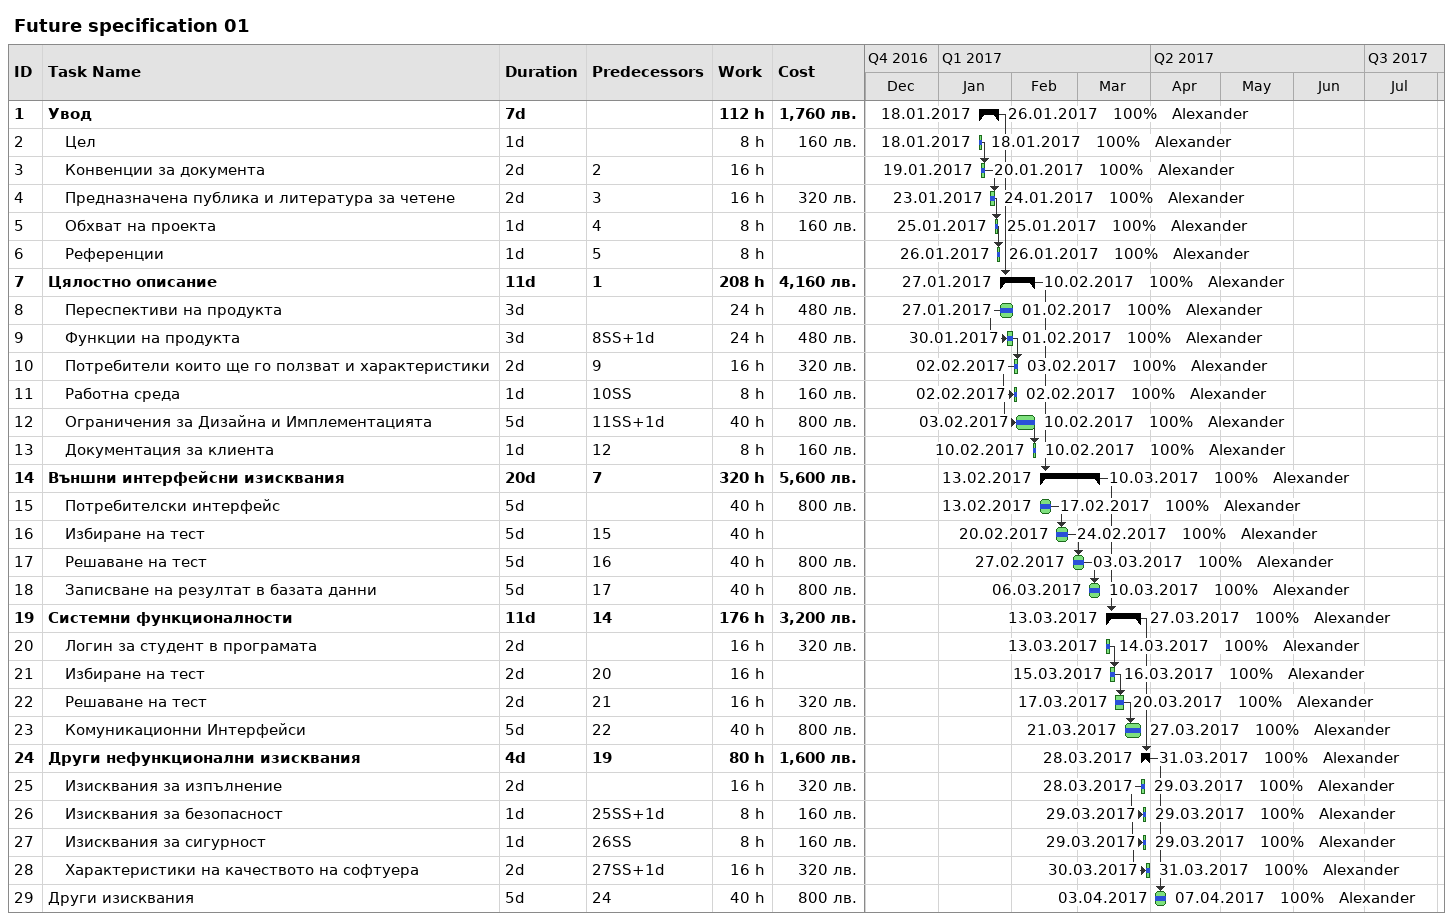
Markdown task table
Future specification 01

| ID | Level | Task | Duration | Start | Finish | Predecessors | Resources | % complete | Work (h) | Cost (лв.) |
|---|---|---|---|---|---|---|---|---|---|---|
| 1 | 1 | **Увод** | 7d | 2017-01-18 | 2017-01-26 |  | Alexander | 100 | 112 | 1760 |
| 2 | 2 | Цел | 1d | 2017-01-18 | 2017-01-18 |  | Alexander | 100 | 8 | 160 |
| 3 | 2 | Конвенции за документа | 2d | 2017-01-19 | 2017-01-20 | 2 | Alexander | 100 | 16 |  |
| 4 | 2 | Предназначена публика и литература за четене | 2d | 2017-01-23 | 2017-01-24 | 3 | Alexander | 100 | 16 | 320 |
| 5 | 2 | Обхват на проекта | 1d | 2017-01-25 | 2017-01-25 | 4 | Alexander | 100 | 8 | 160 |
| 6 | 2 | Референции | 1d | 2017-01-26 | 2017-01-26 | 5 | Alexander | 100 | 8 |  |
| 7 | 1 | **Цялостно описание** | 11d | 2017-01-27 | 2017-02-10 | 1 | Alexander | 100 | 208 | 4160 |
| 8 | 2 | Переспективи на продукта | 3d | 2017-01-27 | 2017-02-01 |  | Alexander | 100 | 24 | 480 |
| 9 | 2 | Функции на продукта | 3d | 2017-01-30 | 2017-02-01 | 8SS+1d | Alexander | 100 | 24 | 480 |
| 10 | 2 | Потребители които ще го ползват и характеристики | 2d | 2017-02-02 | 2017-02-03 | 9 | Alexander | 100 | 16 | 320 |
| 11 | 2 | Работна среда | 1d | 2017-02-02 | 2017-02-02 | 10SS | Alexander | 100 | 8 | 160 |
| 12 | 2 | Ограничения за Дизайна и Имплементацията | 5d | 2017-02-03 | 2017-02-10 | 11SS+1d | Alexander | 100 | 40 | 800 |
| 13 | 2 | Документация за клиента | 1d | 2017-02-10 | 2017-02-10 | 12 | Alexander | 100 | 8 | 160 |
| 14 | 1 | **Външни интерфейсни изисквания** | 20d | 2017-02-13 | 2017-03-10 | 7 | Alexander | 100 | 320 | 5600 |
| 15 | 2 | Потребителски интерфейс | 5d | 2017-02-13 | 2017-02-17 |  | Alexander | 100 | 40 | 800 |
| 16 | 2 | Избиране на тест | 5d | 2017-02-20 | 2017-02-24 | 15 | Alexander | 100 | 40 |  |
| 17 | 2 | Решаване на тест | 5d | 2017-02-27 | 2017-03-03 | 16 | Alexander | 100 | 40 | 800 |
| 18 | 2 | Записване на резултат в базата данни | 5d | 2017-03-06 | 2017-03-10 | 17 | Alexander | 100 | 40 | 800 |
| 19 | 1 | **Системни функционалности** | 11d | 2017-03-13 | 2017-03-27 | 14 | Alexander | 100 | 176 | 3200 |
| 20 | 2 | Логин за студент в програмата | 2d | 2017-03-13 | 2017-03-14 |  | Alexander | 100 | 16 | 320 |
| 21 | 2 | Избиране на тест | 2d | 2017-03-15 | 2017-03-16 | 20 | Alexander | 100 | 16 |  |
| 22 | 2 | Решаване на тест | 2d | 2017-03-17 | 2017-03-20 | 21 | Alexander | 100 | 16 | 320 |
| 23 | 2 | Комуникационни Интерфейси | 5d | 2017-03-21 | 2017-03-27 | 22 | Alexander | 100 | 40 | 800 |
| 24 | 1 | **Други нефункционални изисквания** | 4d | 2017-03-28 | 2017-03-31 | 19 | Alexander | 100 | 80 | 1600 |
| 25 | 2 | Изисквания за изпълнениe | 2d | 2017-03-28 | 2017-03-29 |  | Alexander | 100 | 16 | 320 |
| 26 | 2 | Изисквания за безопасност | 1d | 2017-03-29 | 2017-03-29 | 25SS+1d | Alexander | 100 | 8 | 160 |
| 27 | 2 | Изисквания за сигурност | 1d | 2017-03-29 | 2017-03-29 | 26SS | Alexander | 100 | 8 | 160 |
| 28 | 2 | Характеристики на качеството на софтуера | 2d | 2017-03-30 | 2017-03-31 | 27SS+1d | Alexander | 100 | 16 | 320 |
| 29 | 1 | Други изисквания | 5d | 2017-04-03 | 2017-04-07 | 24 | Alexander | 100 | 40 | 800 |
